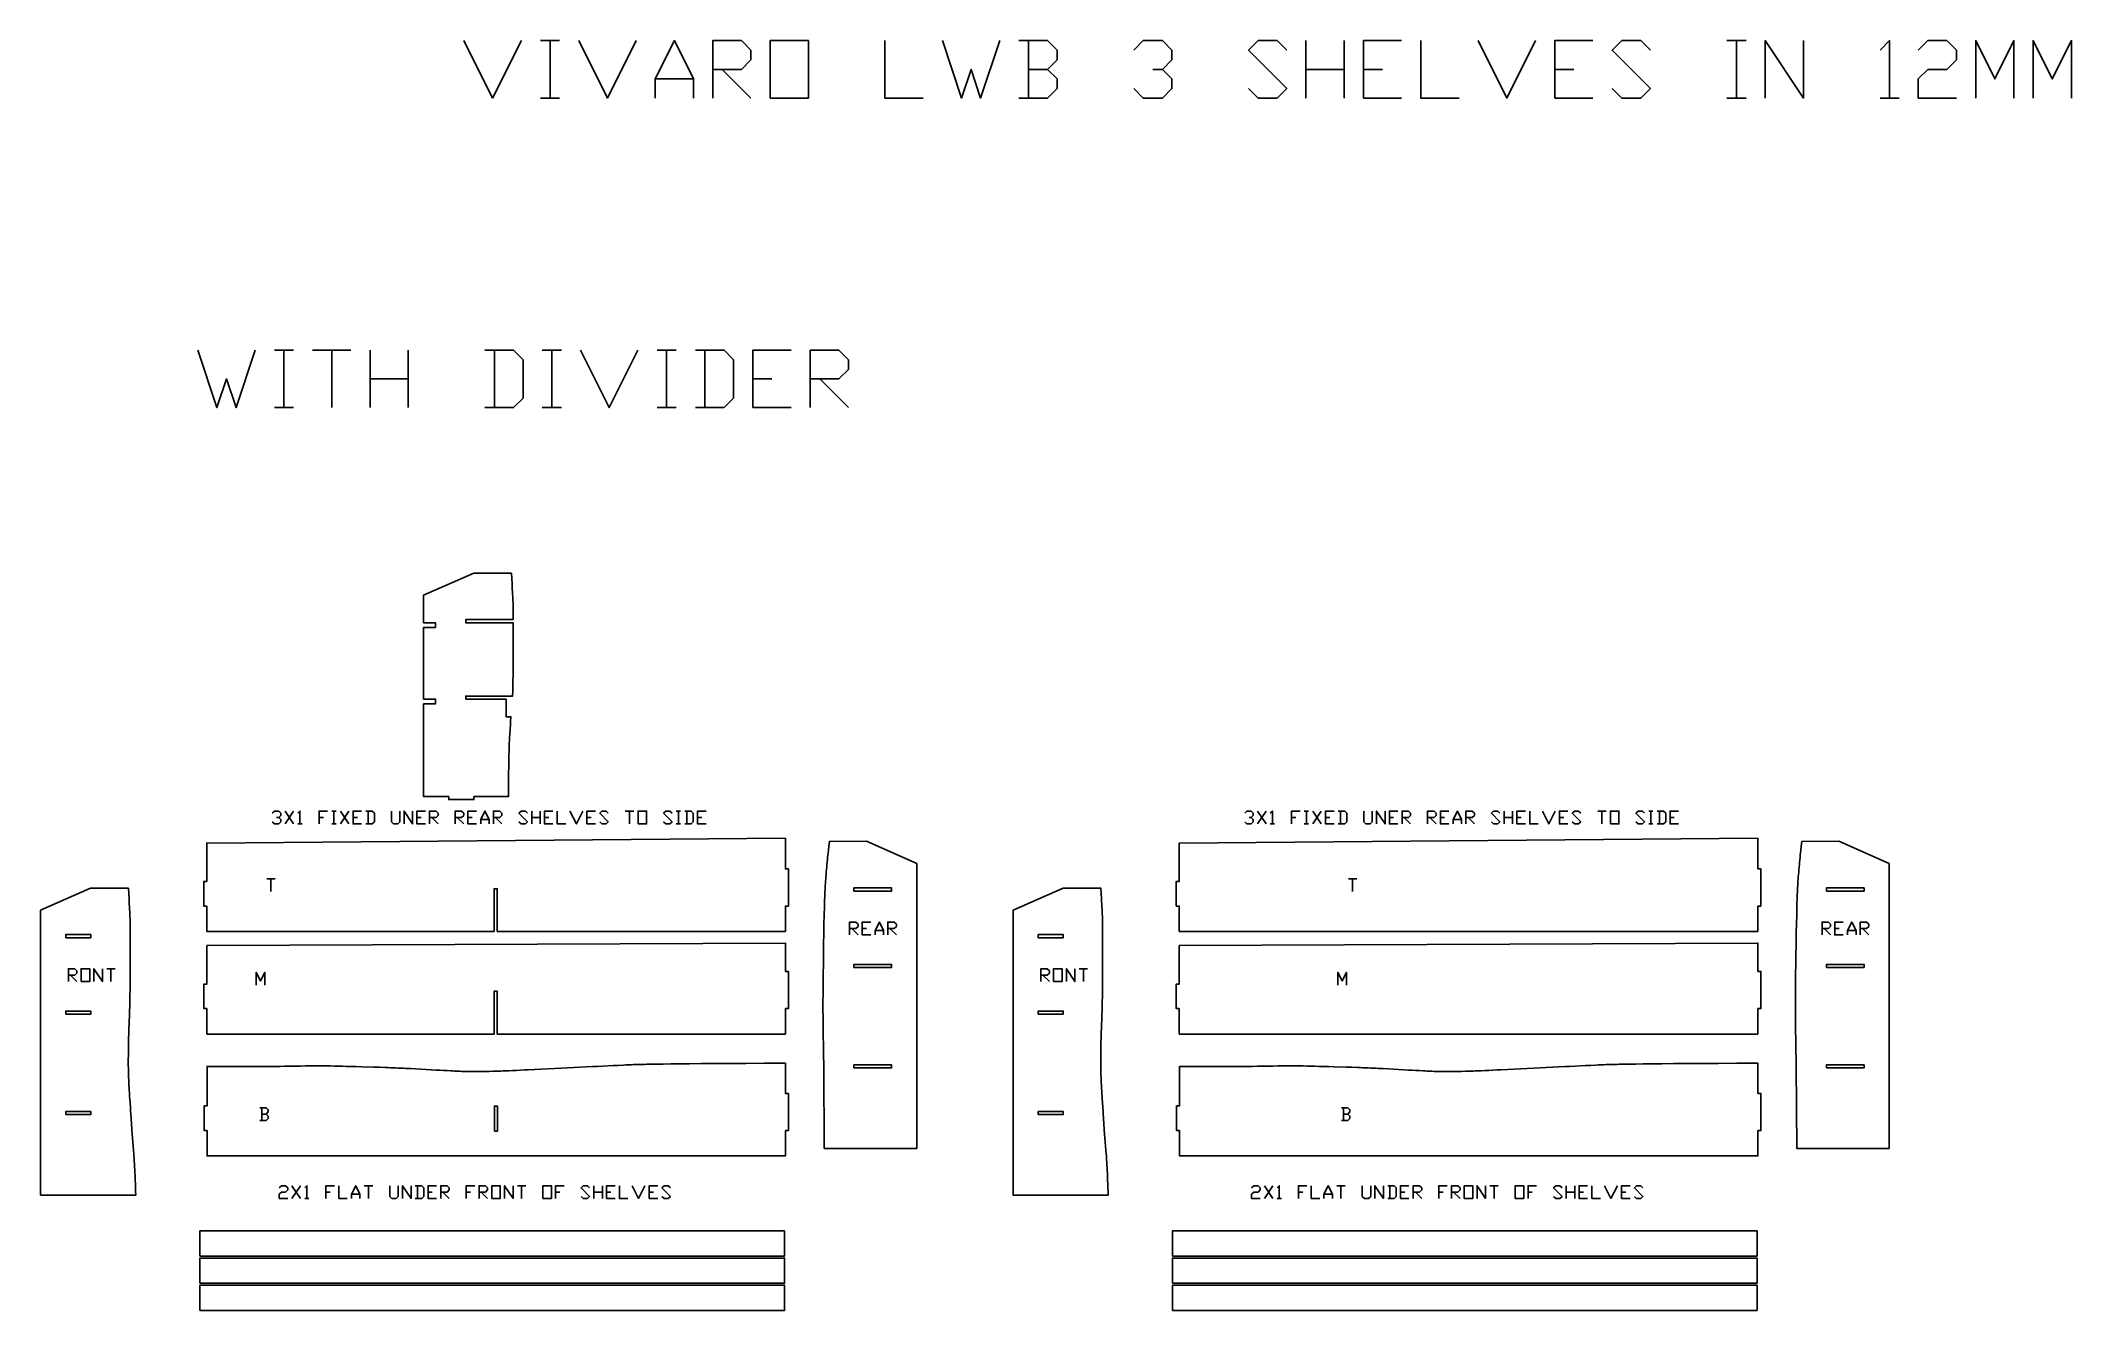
# Model space of a CAD drawing. Extents: x -1534 to 6553, y -509 to 4544.
import ezdxf

# ---------------------------------------------------------------- set-up
doc = ezdxf.new("R2010")
doc.units = 0
doc.layers.add('Default Layer', color=1, linetype='CONTINUOUS')

msp = doc.modelspace()

# ---------------------------------------------------------------- linework, layer by layer
at = {"layer": 'Default Layer'}
for points in [[(152, 4544.3), (266.3, 4315.7), (380.6, 4544.3)], [(456.8, 4544.3), (533, 4544.3)], [(494.9, 4544.3), (494.9, 4315.7)], [(609.2, 4544.3), (723.5, 4315.7), (837.8, 4544.3)], [(914, 4315.7), (914, 4391.9), (990.2, 4544.3), (1066.4, 4391.9), (1066.4, 4315.7)], [(1142.6, 4315.7), (1142.6, 4544.3), (1256.9, 4544.3), (1295, 4506.2), (1295, 4468.1), (1256.9, 4430), (1142.6, 4430)], [(1828.4, 4544.3), (1828.4, 4315.7), (1980.8, 4315.7)], [(2057, 4544.3), (2133.2, 4315.7), (2171.3, 4430), (2209.4, 4315.7), (2285.6, 4544.3)], [(2476.1, 4430), (2514.2, 4468.1), (2514.2, 4506.2), (2476.1, 4544.3), (2361.8, 4544.3)], [(2399.9, 4544.3), (2399.9, 4315.7)], [(2819, 4506.2), (2857.1, 4544.3), (2933.3, 4544.3), (2971.4, 4506.2), (2971.4, 4468.1), (2933.3, 4430), (2895.2, 4430)], [(3276.2, 4353.8), (3314.3, 4315.7), (3390.5, 4315.7), (3428.6, 4353.8), (3276.2, 4506.2), (3314.3, 4544.3), (3390.5, 4544.3), (3428.6, 4506.2)], [(3504.8, 4315.7), (3504.8, 4544.3)], [(3657.2, 4544.3), (3657.2, 4315.7)], [(3733.4, 4315.7), (3733.4, 4544.3), (3885.8, 4544.3)], [(3962, 4544.3), (3962, 4315.7), (4114.4, 4315.7)], [(4190.6, 4544.3), (4304.9, 4315.7), (4419.2, 4544.3)], [(4495.4, 4315.7), (4495.4, 4544.3), (4647.8, 4544.3)], [(4724, 4353.8), (4762.1, 4315.7), (4838.3, 4315.7), (4876.4, 4353.8), (4724, 4506.2), (4762.1, 4544.3), (4838.3, 4544.3), (4876.4, 4506.2)], [(5181.2, 4544.3), (5257.4, 4544.3)], [(5219.3, 4544.3), (5219.3, 4315.7)], [(5333.6, 4315.7), (5333.6, 4544.3), (5486, 4315.7), (5486, 4544.3)], [(5790.8, 4506.2), (5828.9, 4544.3), (5828.9, 4315.7)], [(5943.2, 4506.2), (5981.3, 4544.3), (6057.5, 4544.3), (6095.6, 4506.2), (6095.6, 4468.1), (6057.5, 4430), (5981.3, 4430), (5943.2, 4391.9), (5943.2, 4315.7), (6095.6, 4315.7)], [(6171.8, 4315.7), (6171.8, 4544.3), (6248, 4391.9), (6324.2, 4544.3), (6324.2, 4315.7)], [(6400.4, 4315.7), (6400.4, 4544.3), (6476.6, 4391.9), (6552.8, 4544.3), (6552.8, 4315.7)], [(914, 4391.9), (1066.4, 4391.9)], [(1180.7, 4430), (1295, 4315.7)], [(2361.8, 4315.7), (2476.1, 4315.7), (2514.2, 4353.8), (2514.2, 4391.9), (2476.1, 4430), (2399.9, 4430)], [(2933.3, 4430), (2971.4, 4391.9), (2971.4, 4353.8), (2933.3, 4315.7), (2857.1, 4315.7), (2819, 4353.8)], [(3504.8, 4430), (3657.2, 4430)], [(3733.4, 4430), (3809.6, 4430)], [(4495.4, 4430), (4571.6, 4430)], [(456.8, 4315.7), (533, 4315.7)], [(3733.4, 4315.7), (3885.8, 4315.7)], [(4495.4, 4315.7), (4647.8, 4315.7)], [(5181.2, 4315.7), (5257.4, 4315.7)], [(5790.8, 4315.7), (5867, 4315.7)], [(-907.7, 3312.2), (-831.5, 3083.6), (-793.4, 3197.9), (-755.3, 3083.6), (-679.1, 3312.2)], [(-602.9, 3312.2), (-526.7, 3312.2)], [(-564.8, 3312.2), (-564.8, 3083.6)], [(-450.5, 3312.2), (-298.1, 3312.2)], [(-374.3, 3312.2), (-374.3, 3083.6)], [(-221.9, 3083.6), (-221.9, 3312.2)], [(-69.5, 3312.2), (-69.5, 3083.6)], [(235.3, 3083.6), (349.6, 3083.6), (387.7, 3121.7), (387.7, 3274.1), (349.6, 3312.2), (235.3, 3312.2)], [(273.4, 3312.2), (273.4, 3083.6)], [(463.9, 3312.2), (540.1, 3312.2)], [(502, 3312.2), (502, 3083.6)], [(616.3, 3312.2), (730.6, 3083.6), (844.9, 3312.2)], [(921.1, 3312.2), (997.3, 3312.2)], [(959.2, 3312.2), (959.2, 3083.6)], [(1073.5, 3083.6), (1187.8, 3083.6), (1225.9, 3121.7), (1225.9, 3274.1), (1187.8, 3312.2), (1073.5, 3312.2)], [(1111.6, 3312.2), (1111.6, 3083.6)], [(1302.1, 3083.6), (1302.1, 3312.2), (1454.5, 3312.2)], [(1530.7, 3083.6), (1530.7, 3312.2), (1645, 3312.2), (1683.1, 3274.1), (1683.1, 3236), (1645, 3197.9), (1530.7, 3197.9)], [(-221.9, 3197.9), (-69.5, 3197.9)], [(1302.1, 3197.9), (1378.3, 3197.9)], [(1568.8, 3197.9), (1683.1, 3083.6)], [(-602.9, 3083.6), (-526.7, 3083.6)], [(463.9, 3083.6), (540.1, 3083.6)], [(921.1, 3083.6), (997.3, 3083.6)], [(1302.1, 3083.6), (1454.5, 3083.6)], [(-594.1, 1452.5), (-585.6, 1452.5), (-577.2, 1460.9), (-577.2, 1469.4), (-585.6, 1477.9), (-602.6, 1477.9), (-611, 1469.4)], [(-526.4, 1477.9), (-560.2, 1427.1)], [(-526.4, 1427.1), (-560.2, 1477.9)], [(-501, 1427.1), (-501, 1477.9), (-509.4, 1469.4)], [(-390.9, 1477.9), (-424.8, 1477.9), (-424.8, 1427.1)], [(-357, 1477.9), (-374, 1477.9)], [(-365.5, 1427.1), (-365.5, 1477.9)], [(-306.2, 1477.9), (-340.1, 1427.1)], [(-306.2, 1427.1), (-340.1, 1477.9)], [(-255.4, 1477.9), (-289.3, 1477.9), (-289.3, 1427.1), (-255.4, 1427.1)], [(-238.5, 1477.9), (-213.1, 1477.9), (-204.6, 1469.4), (-204.6, 1435.5), (-213.1, 1427.1), (-238.5, 1427.1)], [(-230, 1427.1), (-230, 1477.9)], [(-103, 1477.9), (-103, 1435.5), (-111.5, 1427.1), (-128.4, 1427.1), (-136.9, 1435.5), (-136.9, 1477.9)], [(-52.2, 1477.9), (-52.2, 1427.1), (-86.1, 1477.9), (-86.1, 1427.1)], [(-1.4, 1477.9), (-35.3, 1477.9), (-35.3, 1427.1), (-1.4, 1427.1)], [(15.5, 1452.5), (40.9, 1452.5), (49.4, 1460.9), (49.4, 1469.4), (40.9, 1477.9), (15.5, 1477.9), (15.5, 1427.1)], [(117.1, 1452.5), (142.5, 1452.5), (151, 1460.9), (151, 1469.4), (142.5, 1477.9), (117.1, 1477.9), (117.1, 1427.1)], [(201.8, 1477.9), (167.9, 1477.9), (167.9, 1427.1), (201.8, 1427.1)], [(252.6, 1427.1), (252.6, 1444), (235.6, 1477.9), (218.7, 1444), (218.7, 1427.1)], [(269.5, 1452.5), (294.9, 1452.5), (303.4, 1460.9), (303.4, 1469.4), (294.9, 1477.9), (269.5, 1477.9), (269.5, 1427.1)], [(405, 1469.4), (396.5, 1477.9), (379.6, 1477.9), (371.1, 1469.4), (405, 1435.5), (396.5, 1427.1), (379.6, 1427.1), (371.1, 1435.5)], [(421.9, 1477.9), (421.9, 1427.1)], [(455.8, 1427.1), (455.8, 1477.9)], [(506.6, 1477.9), (472.7, 1477.9), (472.7, 1427.1), (506.6, 1427.1)], [(557.4, 1427.1), (523.5, 1427.1), (523.5, 1477.9)], [(625.1, 1477.9), (599.7, 1427.1), (574.3, 1477.9)], [(675.9, 1477.9), (642, 1477.9), (642, 1427.1), (675.9, 1427.1)], [(726.7, 1469.4), (718.2, 1477.9), (701.3, 1477.9), (692.8, 1469.4), (726.7, 1435.5), (718.2, 1427.1), (701.3, 1427.1), (692.8, 1435.5)], [(828.3, 1477.9), (794.4, 1477.9)], [(811.4, 1427.1), (811.4, 1477.9)], [(980.7, 1469.4), (972.2, 1477.9), (955.3, 1477.9), (946.8, 1469.4), (980.7, 1435.5), (972.2, 1427.1), (955.3, 1427.1), (946.8, 1435.5)], [(1014.6, 1477.9), (997.6, 1477.9)], [(1006.1, 1427.1), (1006.1, 1477.9)], [(1031.5, 1477.9), (1056.9, 1477.9), (1065.4, 1469.4), (1065.4, 1435.5), (1056.9, 1427.1), (1031.5, 1427.1)], [(1040, 1427.1), (1040, 1477.9)], [(1116.2, 1477.9), (1082.3, 1477.9), (1082.3, 1427.1), (1116.2, 1427.1)], [(3278.2, 1452.5), (3286.6, 1452.5), (3295.1, 1460.9), (3295.1, 1469.4), (3286.6, 1477.9), (3269.7, 1477.9), (3261.2, 1469.4)], [(3345.9, 1477.9), (3312, 1427.1)], [(3345.9, 1427.1), (3312, 1477.9)], [(3371.3, 1427.1), (3371.3, 1477.9), (3362.8, 1469.4)], [(3481.4, 1477.9), (3447.5, 1477.9), (3447.5, 1427.1)], [(3515.2, 1477.9), (3498.3, 1477.9)], [(3506.8, 1427.1), (3506.8, 1477.9)], [(3566, 1477.9), (3532.2, 1427.1)], [(3566, 1427.1), (3532.2, 1477.9)], [(3616.8, 1477.9), (3583, 1477.9), (3583, 1427.1), (3616.8, 1427.1)], [(3633.8, 1477.9), (3659.2, 1477.9), (3667.6, 1469.4), (3667.6, 1435.5), (3659.2, 1427.1), (3633.8, 1427.1)], [(3642.2, 1427.1), (3642.2, 1477.9)], [(3769.2, 1477.9), (3769.2, 1435.5), (3760.8, 1427.1), (3743.8, 1427.1), (3735.4, 1435.5), (3735.4, 1477.9)], [(3820, 1477.9), (3820, 1427.1), (3786.2, 1477.9), (3786.2, 1427.1)], [(3870.8, 1477.9), (3837, 1477.9), (3837, 1427.1), (3870.8, 1427.1)], [(3887.8, 1452.5), (3913.2, 1452.5), (3921.6, 1460.9), (3921.6, 1469.4), (3913.2, 1477.9), (3887.8, 1477.9), (3887.8, 1427.1)], [(3989.4, 1452.5), (4014.8, 1452.5), (4023.2, 1460.9), (4023.2, 1469.4), (4014.8, 1477.9), (3989.4, 1477.9), (3989.4, 1427.1)], [(4074, 1477.9), (4040.2, 1477.9), (4040.2, 1427.1), (4074, 1427.1)], [(4124.8, 1427.1), (4124.8, 1444), (4107.9, 1477.9), (4091, 1444), (4091, 1427.1)], [(4141.8, 1452.5), (4167.2, 1452.5), (4175.6, 1460.9), (4175.6, 1469.4), (4167.2, 1477.9), (4141.8, 1477.9), (4141.8, 1427.1)], [(4277.2, 1469.4), (4268.8, 1477.9), (4251.8, 1477.9), (4243.4, 1469.4), (4277.2, 1435.5), (4268.8, 1427.1), (4251.8, 1427.1), (4243.4, 1435.5)], [(4294.2, 1477.9), (4294.2, 1427.1)], [(4328, 1427.1), (4328, 1477.9)], [(4378.8, 1477.9), (4345, 1477.9), (4345, 1427.1), (4378.8, 1427.1)], [(4429.6, 1427.1), (4395.8, 1427.1), (4395.8, 1477.9)], [(4497.4, 1477.9), (4472, 1427.1), (4446.6, 1477.9)], [(4548.2, 1477.9), (4514.3, 1477.9), (4514.3, 1427.1), (4548.2, 1427.1)], [(4599, 1469.4), (4590.5, 1477.9), (4573.6, 1477.9), (4565.1, 1469.4), (4599, 1435.5), (4590.5, 1427.1), (4573.6, 1427.1), (4565.1, 1435.5)], [(4700.6, 1477.9), (4666.7, 1477.9)], [(4683.6, 1427.1), (4683.6, 1477.9)], [(4853, 1469.4), (4844.5, 1477.9), (4827.6, 1477.9), (4819.1, 1469.4), (4853, 1435.5), (4844.5, 1427.1), (4827.6, 1427.1), (4819.1, 1435.5)], [(4886.8, 1477.9), (4869.9, 1477.9)], [(4878.4, 1427.1), (4878.4, 1477.9)], [(4903.8, 1477.9), (4929.2, 1477.9), (4937.6, 1469.4), (4937.6, 1435.5), (4929.2, 1427.1), (4903.8, 1427.1)], [(4912.2, 1427.1), (4912.2, 1477.9)], [(4988.4, 1477.9), (4954.6, 1477.9), (4954.6, 1427.1), (4988.4, 1427.1)], [(-611, 1435.5), (-602.6, 1427.1), (-585.6, 1427.1), (-577.2, 1435.5), (-577.2, 1444), (-585.6, 1452.5)], [(-492.5, 1427.1), (-509.4, 1427.1)], [(-407.8, 1452.5), (-424.8, 1452.5)], [(-357, 1427.1), (-374, 1427.1)], [(-272.4, 1452.5), (-289.3, 1452.5)], [(-18.4, 1452.5), (-35.3, 1452.5)], [(49.4, 1427.1), (24, 1452.5)], [(151, 1427.1), (125.6, 1452.5)], [(184.8, 1452.5), (167.9, 1452.5)], [(252.6, 1444), (218.7, 1444)], [(303.4, 1427.1), (278, 1452.5)], [(455.8, 1452.5), (421.9, 1452.5)], [(489.6, 1452.5), (472.7, 1452.5)], [(659, 1452.5), (642, 1452.5)], [(1014.6, 1427.1), (997.6, 1427.1)], [(1099.2, 1452.5), (1082.3, 1452.5)], [(3261.2, 1435.5), (3269.7, 1427.1), (3286.6, 1427.1), (3295.1, 1435.5), (3295.1, 1444), (3286.6, 1452.5)], [(3379.8, 1427.1), (3362.8, 1427.1)], [(3464.4, 1452.5), (3447.5, 1452.5)], [(3515.2, 1427.1), (3498.3, 1427.1)], [(3599.9, 1452.5), (3583, 1452.5)], [(3853.9, 1452.5), (3837, 1452.5)], [(3921.6, 1427.1), (3896.2, 1452.5)], [(4023.2, 1427.1), (3997.8, 1452.5)], [(4057.1, 1452.5), (4040.2, 1452.5)], [(4124.8, 1444), (4091, 1444)], [(4175.6, 1427.1), (4150.2, 1452.5)], [(4328, 1452.5), (4294.2, 1452.5)], [(4361.9, 1452.5), (4345, 1452.5)], [(4531.2, 1452.5), (4514.3, 1452.5)], [(4886.8, 1427.1), (4869.9, 1427.1)], [(4971.5, 1452.5), (4954.6, 1452.5)], [(-633.3, 1208.7), (-599.4, 1208.7)], [(-616.4, 1208.7), (-616.4, 1157.9)], [(3673.8, 1208.7), (3707.7, 1208.7)], [(3690.7, 1208.7), (3690.7, 1157.9)], [(1687.5, 1010.7), (1712.9, 1010.7), (1721.4, 1019.2), (1721.4, 1027.7), (1712.9, 1036.1), (1687.5, 1036.1), (1687.5, 985.3)], [(1721.4, 985.3), (1696, 1010.7)], [(1772.2, 1036.1), (1738.3, 1036.1), (1738.3, 985.3), (1772.2, 985.3)], [(1755.3, 1010.7), (1738.3, 1010.7)], [(1823, 985.3), (1823, 1002.3), (1806.1, 1036.1), (1789.1, 1002.3), (1789.1, 985.3)], [(1823, 1002.3), (1789.1, 1002.3)], [(1839.9, 1010.7), (1865.3, 1010.7), (1873.8, 1019.2), (1873.8, 1027.7), (1865.3, 1036.1), (1839.9, 1036.1), (1839.9, 985.3)], [(1873.8, 985.3), (1848.4, 1010.7)], [(5559.8, 1010.7), (5585.2, 1010.7), (5593.6, 1019.2), (5593.6, 1027.7), (5585.2, 1036.1), (5559.8, 1036.1), (5559.8, 985.3)], [(5593.6, 985.3), (5568.2, 1010.7)], [(5644.4, 1036.1), (5610.6, 1036.1), (5610.6, 985.3), (5644.4, 985.3)], [(5627.5, 1010.7), (5610.6, 1010.7)], [(5695.2, 985.3), (5695.2, 1002.3), (5678.3, 1036.1), (5661.4, 1002.3), (5661.4, 985.3)], [(5695.2, 1002.3), (5661.4, 1002.3)], [(5712.2, 1010.7), (5737.6, 1010.7), (5746, 1019.2), (5746, 1027.7), (5737.6, 1036.1), (5712.2, 1036.1), (5712.2, 985.3)], [(5746, 985.3), (5720.6, 1010.7)], [(-1423, 825), (-1397.6, 825), (-1389.1, 833.5), (-1389.1, 841.9), (-1397.6, 850.4), (-1423, 850.4), (-1423, 799.6)], [(-1389.1, 799.6), (-1414.5, 825)], [(-1287.5, 850.4), (-1287.5, 799.6), (-1321.4, 850.4), (-1321.4, 799.6)], [(-1236.7, 850.4), (-1270.6, 850.4)], [(-1253.6, 799.6), (-1253.6, 850.4)], [(-674.7, 785.1), (-674.7, 835.9), (-657.8, 802.1), (-640.8, 835.9), (-640.8, 785.1)], [(2449.3, 825), (2474.7, 825), (2483.1, 833.5), (2483.1, 841.9), (2474.7, 850.4), (2449.3, 850.4), (2449.3, 799.6)], [(2483.1, 799.6), (2457.7, 825)], [(2584.7, 850.4), (2584.7, 799.6), (2550.9, 850.4), (2550.9, 799.6)], [(2635.5, 850.4), (2601.7, 850.4)], [(2618.6, 799.6), (2618.6, 850.4)], [(3632.4, 785.1), (3632.4, 835.9), (3649.3, 802.1), (3666.3, 835.9), (3666.3, 785.1)], [(-635.5, 272.2), (-627, 280.6), (-627, 289.1), (-635.5, 297.6), (-660.9, 297.6)], [(-660.9, 246.8), (-635.5, 246.8), (-627, 255.2), (-627, 263.7), (-635.5, 272.2), (-652.4, 272.2)], [(-652.4, 297.6), (-652.4, 246.8)], [(3671.6, 272.2), (3680.1, 280.6), (3680.1, 289.1), (3671.6, 297.6), (3646.2, 297.6)], [(3646.2, 246.8), (3671.6, 246.8), (3680.1, 255.2), (3680.1, 263.7), (3671.6, 272.2), (3654.7, 272.2)], [(3654.7, 297.6), (3654.7, 246.8)], [(-549.7, -63.8), (-583.6, -63.8), (-583.6, -46.9), (-575.1, -38.4), (-558.2, -38.4), (-549.7, -30), (-549.7, -21.5), (-558.2, -13), (-575.1, -13), (-583.6, -21.5)], [(-498.9, -13), (-532.8, -63.8)], [(-498.9, -63.8), (-532.8, -13)], [(-473.5, -63.8), (-473.5, -13), (-482, -21.5)], [(-465.1, -63.8), (-482, -63.8)], [(-363.5, -13), (-397.3, -13), (-397.3, -63.8)], [(-380.4, -38.4), (-397.3, -38.4)], [(-312.7, -63.8), (-346.5, -63.8), (-346.5, -13)], [(-261.9, -63.8), (-261.9, -46.9), (-278.8, -13), (-295.7, -46.9), (-295.7, -63.8)], [(-261.9, -46.9), (-295.7, -46.9)], [(-211.1, -13), (-244.9, -13)], [(-228, -63.8), (-228, -13)], [(-109.5, -13), (-109.5, -55.4), (-117.9, -63.8), (-134.9, -63.8), (-143.3, -55.4), (-143.3, -13)], [(-58.7, -13), (-58.7, -63.8), (-92.5, -13), (-92.5, -63.8)], [(-41.7, -13), (-16.3, -13), (-7.9, -21.5), (-7.9, -55.4), (-16.3, -63.8), (-41.7, -63.8)], [(-33.3, -63.8), (-33.3, -13)], [(42.9, -13), (9.1, -13), (9.1, -63.8), (42.9, -63.8)], [(26, -38.4), (9.1, -38.4)], [(59.9, -38.4), (85.3, -38.4), (93.7, -30), (93.7, -21.5), (85.3, -13), (59.9, -13), (59.9, -63.8)], [(93.7, -63.8), (68.3, -38.4)], [(195.3, -13), (161.5, -13), (161.5, -63.8)], [(178.4, -38.4), (161.5, -38.4)], [(212.3, -38.4), (237.7, -38.4), (246.1, -30), (246.1, -21.5), (237.7, -13), (212.3, -13), (212.3, -63.8)], [(246.1, -63.8), (220.7, -38.4)], [(347.7, -13), (347.7, -63.8), (313.9, -13), (313.9, -63.8)], [(398.5, -13), (364.7, -13)], [(381.6, -63.8), (381.6, -13)], [(550.9, -13), (517.1, -13), (517.1, -63.8)], [(534, -38.4), (517.1, -38.4)], [(652.5, -21.5), (644.1, -13), (627.1, -13), (618.7, -21.5), (652.5, -55.4), (644.1, -63.8), (627.1, -63.8), (618.7, -55.4)], [(669.5, -13), (669.5, -63.8)], [(703.3, -38.4), (669.5, -38.4)], [(703.3, -63.8), (703.3, -13)], [(754.1, -13), (720.3, -13), (720.3, -63.8), (754.1, -63.8)], [(737.2, -38.4), (720.3, -38.4)], [(804.9, -63.8), (771.1, -63.8), (771.1, -13)], [(872.7, -13), (847.3, -63.8), (821.9, -13)], [(923.5, -13), (889.6, -13), (889.6, -63.8), (923.5, -63.8)], [(906.5, -38.4), (889.6, -38.4)], [(974.3, -21.5), (965.8, -13), (948.9, -13), (940.4, -21.5), (974.3, -55.4), (965.8, -63.8), (948.9, -63.8), (940.4, -55.4)], [(3322.5, -63.8), (3288.7, -63.8), (3288.7, -46.9), (3297.1, -38.4), (3314.1, -38.4), (3322.5, -30), (3322.5, -21.5), (3314.1, -13), (3297.1, -13), (3288.7, -21.5)], [(3373.3, -13), (3339.5, -63.8)], [(3373.3, -63.8), (3339.5, -13)], [(3398.7, -63.8), (3398.7, -13), (3390.3, -21.5)], [(3407.2, -63.8), (3390.3, -63.8)], [(3508.8, -13), (3474.9, -13), (3474.9, -63.8)], [(3491.9, -38.4), (3474.9, -38.4)], [(3559.6, -63.8), (3525.7, -63.8), (3525.7, -13)], [(3610.4, -63.8), (3610.4, -46.9), (3593.5, -13), (3576.5, -46.9), (3576.5, -63.8)], [(3610.4, -46.9), (3576.5, -46.9)], [(3661.2, -13), (3627.3, -13)], [(3644.3, -63.8), (3644.3, -13)], [(3762.8, -13), (3762.8, -55.4), (3754.3, -63.8), (3737.4, -63.8), (3728.9, -55.4), (3728.9, -13)], [(3813.6, -13), (3813.6, -63.8), (3779.7, -13), (3779.7, -63.8)], [(3830.5, -13), (3855.9, -13), (3864.4, -21.5), (3864.4, -55.4), (3855.9, -63.8), (3830.5, -63.8)], [(3839, -63.8), (3839, -13)], [(3915.2, -13), (3881.3, -13), (3881.3, -63.8), (3915.2, -63.8)], [(3898.3, -38.4), (3881.3, -38.4)], [(3932.1, -38.4), (3957.5, -38.4), (3966, -30), (3966, -21.5), (3957.5, -13), (3932.1, -13), (3932.1, -63.8)], [(3966, -63.8), (3940.6, -38.4)], [(4067.6, -13), (4033.7, -13), (4033.7, -63.8)], [(4050.7, -38.4), (4033.7, -38.4)], [(4084.5, -38.4), (4109.9, -38.4), (4118.4, -30), (4118.4, -21.5), (4109.9, -13), (4084.5, -13), (4084.5, -63.8)], [(4118.4, -63.8), (4093, -38.4)], [(4220, -13), (4220, -63.8), (4186.1, -13), (4186.1, -63.8)], [(4270.8, -13), (4236.9, -13)], [(4253.9, -63.8), (4253.9, -13)], [(4423.2, -13), (4389.3, -13), (4389.3, -63.8)], [(4406.3, -38.4), (4389.3, -38.4)], [(4524.8, -21.5), (4516.3, -13), (4499.4, -13), (4490.9, -21.5), (4524.8, -55.4), (4516.3, -63.8), (4499.4, -63.8), (4490.9, -55.4)], [(4541.7, -13), (4541.7, -63.8)], [(4575.6, -38.4), (4541.7, -38.4)], [(4575.6, -63.8), (4575.6, -13)], [(4626.4, -13), (4592.5, -13), (4592.5, -63.8), (4626.4, -63.8)], [(4609.5, -38.4), (4592.5, -38.4)], [(4677.2, -63.8), (4643.3, -63.8), (4643.3, -13)], [(4744.9, -13), (4719.5, -63.8), (4694.1, -13)], [(4795.7, -13), (4761.9, -13), (4761.9, -63.8), (4795.7, -63.8)], [(4778.8, -38.4), (4761.9, -38.4)], [(4846.5, -21.5), (4838.1, -13), (4821.1, -13), (4812.7, -21.5), (4846.5, -55.4), (4838.1, -63.8), (4821.1, -63.8), (4812.7, -55.4)]]:
    msp.add_lwpolyline(points, dxfattribs=at)
for points in [[(1371.2, 4315.7), (1371.2, 4544.3), (1523.6, 4544.3), (1523.6, 4315.7), (1371.2, 4315.7)], [(320.8, 1923.7), (320.8, 1852.9), (339.4, 1852.9), (339.2, 1851.5), (338, 1834.6), (336.8, 1817.8), (336.1, 1808.4), (335.5, 1799.1), (334.8, 1789.8), (334.2, 1780.5), (333.7, 1771.7), (333.2, 1762.9), (332.9, 1756.8), (332.6, 1750.6), (332.4, 1747.1), (332.3, 1743.6), (332.1, 1739.5), (331.7, 1721.3), (331.2, 1696), (330.9, 1681.5), (330.6, 1666.2), (330.4, 1650.3), (330.1, 1634.3), (329.9, 1618.4), (329.7, 1602.8), (329.6, 1588.1), (329.5, 1581), (329.5, 1574.3), (329.5, 1567.9), (329.5, 1561.9), (329.6, 1556.4), (329.7, 1551.2), (329.7, 1546.6), (329.9, 1542.5), (330, 1538.9), (330.1, 1537.4), (330.2, 1536), (191.5, 1536), (191.5, 1523.7), (91.5, 1523.7), (91.5, 1536), (-8.5, 1536), (-8.5, 1904.5), (38.4, 1904.5), (38.4, 1923.5), (-8.5, 1923.5), (-8.5, 2208.9), (38.4, 2208.9), (38.4, 2227.9), (-8.5, 2227.9), (-8.5, 2337), (190.8, 2424.5), (341.1, 2424.5), (343.4, 2382.5), (344, 2372.2), (344.6, 2361.8), (345.2, 2351.4), (345.8, 2341), (346.4, 2330.6), (346.7, 2325.4), (346.9, 2320.2), (347.1, 2315), (347.4, 2309.8), (347.5, 2304.6), (347.7, 2299.4), (347.8, 2292.6), (347.9, 2285.5), (348, 2278.3), (348, 2270.9), (348, 2263.3), (348, 2255.7), (347.9, 2240.2), (159.2, 2240.2), (159.2, 2227.9), (347.9, 2227.9), (347.8, 2217.2), (347.8, 2206.5), (347.8, 2184.8), (347.9, 2161.8), (347.9, 2115), (347.9, 2092.8), (347.9, 2072.3), (347.9, 2054.4), (347.9, 2046.7), (347.8, 2039.9), (347.7, 2027.2), (347.5, 2014.6), (347.3, 2002), (347.1, 1989.3), (346.8, 1976.7), (346.6, 1964.1), (346.2, 1951.5), (345.9, 1938.8), (345.8, 1936), (159.3, 1936), (159.3, 1923.7), (320.8, 1923.7)], [(845.2, 1427.1), (879.1, 1427.1), (879.1, 1477.9), (845.2, 1477.9), (845.2, 1427.1)], [(4717.5, 1427.1), (4751.4, 1427.1), (4751.4, 1477.9), (4717.5, 1477.9), (4717.5, 1427.1)], [(272.3, 998.8), (-871.9, 998.8), (-871.9, 1099.8), (-883.9, 1099.8), (-883.9, 1197.8), (-871.9, 1197.8), (-871.9, 1350.9), (1432.1, 1369.7), (1432.1, 1247.8), (1444.2, 1247.8), (1444.2, 1099.8), (1432.2, 1099.8), (1432.2, 998.8), (284.6, 998.8), (284.6, 1169), (272.3, 1169), (272.3, 998.8)], [(1954.8, 135.6), (1954.8, 1268.9), (1754.8, 1357.8), (1607.2, 1357.1), (1606.2, 1348), (1605.2, 1338.9), (1603.1, 1320.8), (1602.1, 1311.7), (1601.1, 1302.6), (1600.1, 1293.6), (1599.2, 1284.5), (1598.3, 1275.1), (1597.3, 1265.5), (1596.4, 1255.6), (1595.5, 1245.6), (1594.6, 1235.6), (1593.8, 1225.9), (1593, 1216.5), (1592.4, 1207.6), (1591.8, 1199), (1591.3, 1190.4), (1590.8, 1181.8), (1590.3, 1173.2), (1589.9, 1164.6), (1589.5, 1156), (1589.2, 1147.3), (1588.8, 1138.7), (1588.6, 1133.7), (1588.4, 1127.4), (1588, 1111.5), (1587.4, 1092), (1586.9, 1070), (1585.7, 1022.9), (1585.1, 999.8), (1584.5, 978.6), (1584.4, 960.7), (1584.1, 942.5), (1583.7, 905.3), (1583.2, 867.8), (1582.7, 830.4), (1582.5, 812), (1582.3, 793.9), (1582.1, 776.2), (1581.9, 758.8), (1581.8, 742), (1581.7, 725.8), (1581.7, 710.2), (1581.7, 695.4), (1581.7, 680.9), (1581.8, 666.5), (1581.9, 652.1), (1582.1, 637.6), (1582.2, 623.2), (1582.4, 608.8), (1582.6, 594.3), (1582.9, 579.9), (1583.4, 551), (1583.9, 522.2), (1584.3, 493.3), (1584.6, 478.9), (1584.8, 464.4), (1586.8, 135.6), (1954.8, 135.6)], [(5304.4, 998.8), (3000.3, 998.8), (3000.3, 1099.8), (2988.3, 1099.8), (2988.3, 1197.8), (3000.3, 1197.8), (3000.3, 1350.9), (5304.4, 1369.7), (5304.4, 1247.8), (5316.4, 1247.8), (5316.4, 1099.8), (5304.4, 1099.8), (5304.4, 998.8)], [(5827.1, 135.6), (5827, 1268.9), (5627.1, 1357.8), (5479.5, 1357.1), (5478.5, 1348), (5477.4, 1338.9), (5475.4, 1320.8), (5474.3, 1311.7), (5473.3, 1302.6), (5472.4, 1293.6), (5471.4, 1284.5), (5470.5, 1275.1), (5469.6, 1265.5), (5468.6, 1255.6), (5467.7, 1245.6), (5466.9, 1235.6), (5466, 1225.9), (5465.3, 1216.5), (5464.6, 1207.6), (5464.1, 1199), (5463.5, 1190.4), (5463, 1181.8), (5462.6, 1173.2), (5462.2, 1164.6), (5461.8, 1156), (5461.4, 1147.3), (5461.1, 1138.7), (5460.9, 1133.7), (5460.7, 1127.4), (5460.2, 1111.5), (5459.7, 1092), (5459.1, 1070), (5457.9, 1022.9), (5457.3, 999.8), (5456.8, 978.6), (5456.6, 960.7), (5456.4, 942.5), (5455.9, 905.3), (5455.4, 867.8), (5454.9, 830.4), (5454.7, 812), (5454.5, 793.9), (5454.3, 776.2), (5454.2, 758.8), (5454.1, 742), (5454, 725.8), (5453.9, 710.2), (5453.9, 695.4), (5454, 680.9), (5454, 666.5), (5454.2, 652.1), (5454.3, 637.6), (5454.5, 623.2), (5454.7, 608.8), (5454.9, 594.3), (5455.1, 579.9), (5455.6, 551), (5456.1, 522.2), (5456.6, 493.3), (5456.8, 478.9), (5457, 464.4), (5459, 135.6), (5827.1, 135.6)], [(-1154.8, -50), (-1155.4, -35.3), (-1155.9, -20.6), (-1156.4, -5.9), (-1157, 8.8), (-1157.5, 23.5), (-1157.8, 30.8), (-1158.1, 38.2), (-1158.5, 45.5), (-1158.8, 52.9), (-1159.2, 60.2), (-1159.6, 67.5), (-1160.1, 74.9), (-1160.5, 82.4), (-1161.1, 90), (-1161.6, 97.6), (-1162.2, 105.4), (-1162.8, 113.1), (-1164, 128.8), (-1165.3, 144.6), (-1166.6, 160.4), (-1167.8, 176.2), (-1169, 191.8), (-1174.3, 273.3), (-1175.1, 284.8), (-1175.9, 296.4), (-1177.7, 319.6), (-1178.5, 331.2), (-1179.3, 342.6), (-1180, 353.8), (-1180.3, 359.3), (-1180.6, 364.8), (-1181.2, 375.7), (-1181.8, 386.6), (-1182.4, 397.4), (-1182.9, 408.3), (-1183.3, 419.2), (-1183.5, 424.7), (-1183.7, 430.1), (-1183.9, 435.5), (-1184, 441), (-1184.1, 446.4), (-1184.2, 451.9), (-1184.3, 457.6), (-1184.4, 463.9), (-1184.4, 470.8), (-1184.4, 478), (-1184.4, 485.6), (-1184.4, 493.5), (-1184.3, 501.7), (-1184.3, 510), (-1184.1, 526.8), (-1183.9, 543.4), (-1183.6, 559.4), (-1183.3, 574.1), (-1183.1, 581), (-1182.9, 588.1), (-1182.7, 595.2), (-1182.5, 602.3), (-1182.2, 609.4), (-1181.9, 616.6), (-1181.3, 630.8), (-1180.7, 644.9), (-1180.2, 658.7), (-1179.9, 665.5), (-1179.6, 672.2), (-1179.4, 678.7), (-1179.2, 685.1), (-1178.9, 697.7), (-1178.6, 710.3), (-1178.3, 723), (-1178.1, 735.6), (-1177.8, 748.2), (-1177.6, 760.8), (-1177.5, 773.5), (-1177.3, 786.1), (-1177.3, 792.9), (-1177.2, 800.6), (-1177.2, 818.5), (-1177.2, 839), (-1177.2, 861.2), (-1177.3, 908), (-1177.3, 931), (-1177.3, 952.8), (-1177.3, 964.5), (-1177.3, 976.5), (-1177.2, 988.5), (-1177.1, 1000.4), (-1177.1, 1012.3), (-1177.1, 1018.1), (-1177.1, 1023.8), (-1177.2, 1029.5), (-1177.2, 1035), (-1177.3, 1040.4), (-1177.5, 1045.7), (-1177.6, 1050.9), (-1177.8, 1056.1), (-1178, 1061.3), (-1178.2, 1066.5), (-1178.5, 1071.7), (-1178.7, 1076.8), (-1179.3, 1087.2), (-1179.9, 1097.6), (-1180.5, 1108), (-1181.1, 1118.4), (-1181.7, 1128.8), (-1184.1, 1170.8), (-1334.4, 1170.8), (-1533.7, 1083.2), (-1533.7, -50.1), (-1154.8, -50)], [(1704.8, 1159.9), (1854.8, 1159.9), (1854.8, 1172.2), (1704.8, 1172.2), (1704.8, 1159.9)], [(2717.4, -50), (2716.9, -35.3), (2716.3, -20.6), (2715.8, -5.9), (2715.3, 8.8), (2714.7, 23.5), (2714.4, 30.8), (2714.1, 38.2), (2713.8, 45.5), (2713.4, 52.9), (2713, 60.2), (2712.6, 67.5), (2712.2, 74.9), (2711.7, 82.4), (2711.2, 90), (2710.6, 97.6), (2710.1, 105.4), (2709.5, 113.1), (2708.2, 128.8), (2707, 144.6), (2705.7, 160.4), (2704.4, 176.2), (2703.2, 191.8), (2698, 273.3), (2697.1, 284.8), (2696.3, 296.4), (2694.6, 319.6), (2693.8, 331.2), (2693, 342.6), (2692.3, 353.8), (2691.9, 359.3), (2691.6, 364.8), (2691, 375.7), (2690.4, 386.6), (2689.9, 397.4), (2689.4, 408.3), (2688.9, 419.2), (2688.7, 424.7), (2688.5, 430.1), (2688.4, 435.5), (2688.2, 441), (2688.1, 446.4), (2688, 451.9), (2687.9, 457.6), (2687.9, 463.9), (2687.8, 470.8), (2687.8, 478), (2687.8, 485.6), (2687.9, 493.5), (2687.9, 501.7), (2688, 510), (2688.1, 526.8), (2688.4, 543.4), (2688.6, 559.4), (2688.9, 574.1), (2689.1, 581), (2689.3, 588.1), (2689.5, 595.2), (2689.8, 602.3), (2690.1, 609.4), (2690.3, 616.6), (2690.9, 630.8), (2691.5, 644.9), (2692.1, 658.7), (2692.4, 665.5), (2692.6, 672.2), (2692.8, 678.7), (2693, 685.1), (2693.3, 697.7), (2693.7, 710.3), (2693.9, 723), (2694.2, 735.6), (2694.4, 748.2), (2694.6, 760.8), (2694.8, 773.5), (2694.9, 786.1), (2695, 792.9), (2695, 800.6), (2695, 818.5), (2695.1, 839), (2695, 861.2), (2695, 908), (2694.9, 931), (2694.9, 952.8), (2694.9, 964.5), (2695, 976.5), (2695, 988.5), (2695.1, 1000.4), (2695.1, 1012.3), (2695.1, 1018.1), (2695.1, 1023.8), (2695.1, 1029.5), (2695, 1035), (2694.9, 1040.4), (2694.8, 1045.7), (2694.6, 1050.9), (2694.5, 1056.1), (2694.3, 1061.3), (2694, 1066.5), (2693.8, 1071.7), (2693.5, 1076.8), (2692.9, 1087.2), (2692.3, 1097.6), (2691.7, 1108), (2691.1, 1118.4), (2690.5, 1128.8), (2688.2, 1170.8), (2537.9, 1170.8), (2338.6, 1083.2), (2338.6, -50.1), (2717.4, -50)], [(5577.1, 1159.9), (5727.1, 1159.9), (5727.1, 1172.2), (5577.1, 1172.2), (5577.1, 1159.9)], [(-1433.7, 974.2), (-1333.7, 974.2), (-1333.7, 986.5), (-1433.7, 986.5), (-1433.7, 974.2)], [(2438.6, 974.2), (2538.6, 974.2), (2538.6, 986.5), (2438.6, 986.5), (2438.6, 974.2)], [(272.6, 590.7), (-871.6, 590.7), (-871.6, 691.7), (-883.6, 691.7), (-883.6, 789.7), (-871.6, 789.7), (-871.6, 942.6), (1432.2, 952.6), (1432.2, 839.7), (1444.3, 839.7), (1444.3, 691.7), (1432.2, 691.7), (1432.3, 590.7), (284.9, 590.7), (284.9, 760.7), (272.6, 760.7), (272.6, 590.7)], [(5304.5, 590.7), (3000.6, 590.7), (3000.6, 691.7), (2988.6, 691.7), (2988.6, 789.7), (3000.6, 789.7), (3000.6, 942.6), (5304.4, 952.6), (5304.5, 839.7), (5316.5, 839.7), (5316.5, 691.7), (5304.5, 691.7), (5304.5, 590.7)], [(-1372.2, 799.6), (-1338.3, 799.6), (-1338.3, 850.4), (-1372.2, 850.4), (-1372.2, 799.6)], [(1704.8, 855.6), (1854.8, 855.6), (1854.8, 867.9), (1704.8, 867.9), (1704.8, 855.6)], [(2500.1, 799.6), (2533.9, 799.6), (2533.9, 850.4), (2500.1, 850.4), (2500.1, 799.6)], [(5577.1, 855.6), (5727.1, 855.6), (5727.1, 867.9), (5577.1, 867.9), (5577.1, 855.6)], [(-1433.7, 669.9), (-1333.7, 669.9), (-1333.7, 682.2), (-1433.7, 682.2), (-1433.7, 669.9)], [(2438.6, 669.9), (2538.6, 669.9), (2538.6, 682.2), (2438.6, 682.2), (2438.6, 669.9)], [(1432.2, 206.3), (1432.2, 105.3), (-870.6, 105.3), (-870.6, 206.3), (-882.6, 206.3), (-882.6, 304.3), (-870.6, 304.3), (-870.6, 462), (-580.4, 462.1), (-560.7, 462.4), (-540.3, 462.7), (-499.1, 463.4), (-479.1, 463.7), (-469.4, 463.8), (-459.9, 463.9), (-450.7, 464), (-441.9, 464.1), (-433.4, 464.1), (-425.4, 464.1), (-417.6, 464), (-409.9, 464), (-402.1, 463.9), (-394.3, 463.8), (-386.5, 463.6), (-378.7, 463.5), (-363.2, 463.1), (-347.6, 462.8), (-332, 462.4), (-316.5, 462), (-300.9, 461.7), (-278, 461), (-254.6, 460.3), (-207.7, 458.9), (-184.7, 458.2), (-162.1, 457.4), (-151.1, 457.1), (-140.4, 456.7), (-129.8, 456.3), (-119.6, 455.8), (-109.6, 455.4), (-99.5, 454.9), (-89.4, 454.5), (-79.4, 454), (-59.2, 452.9), (-39.1, 451.9), (1.1, 449.6), (21.3, 448.5), (41.4, 447.5), (48.7, 447.1), (55.9, 446.7), (70.4, 445.9), (85, 445), (99.5, 444.2), (106.8, 443.8), (114, 443.4), (121.3, 443), (128.5, 442.7), (135.8, 442.4), (143.1, 442.1), (150.3, 441.9), (157.6, 441.7), (165, 441.6), (172.5, 441.5), (180.1, 441.5), (187.9, 441.4), (195.7, 441.4), (203.6, 441.5), (211.6, 441.5), (219.7, 441.6), (227.8, 441.7), (235.9, 441.9), (243.9, 442), (252, 442.2), (268, 442.5), (283.8, 442.9), (291.6, 443.2), (299.3, 443.4), (307.1, 443.7), (314.9, 444), (322.6, 444.3), (330.4, 444.6), (346, 445.4), (361.5, 446.1), (377, 446.9), (392.6, 447.6), (408.1, 448.3), (539.6, 454.4), (663.5, 460.9), (684.1, 461.9), (704.6, 463), (745.7, 465), (766.2, 466), (786.8, 467), (797, 467.5), (807.3, 467.9), (817.6, 468.3), (827.8, 468.8), (838.5, 469.1), (850.4, 469.5), (856.9, 469.7), (863.9, 469.9), (871.5, 470.1), (879.7, 470.3), (888.6, 470.5), (898.2, 470.6), (908.6, 470.8), (920, 471), (932.2, 471.2), (945.5, 471.4), (975.4, 471.7), (1010.1, 472.1), (1050.1, 472.4), (1096, 472.8), (1148.4, 473.2), (1207.6, 473.5), (1274.3, 473.9), (1349, 474.2), (1432.2, 474.6), (1432.2, 354.3), (1444.3, 354.3), (1444.3, 206.3), (1432.2, 206.3)], [(1704.8, 455.6), (1854.8, 455.6), (1854.8, 467.9), (1704.8, 467.9), (1704.8, 455.6)], [(5304.5, 206.3), (5304.5, 105.3), (3001.7, 105.3), (3001.7, 206.3), (2989.7, 206.3), (2989.7, 304.3), (3001.7, 304.3), (3001.7, 462), (3291.8, 462.1), (3311.6, 462.4), (3332, 462.7), (3373.1, 463.4), (3393.1, 463.7), (3402.9, 463.8), (3412.3, 463.9), (3421.5, 464), (3430.4, 464.1), (3438.8, 464.1), (3446.8, 464.1), (3454.6, 464), (3462.4, 464), (3470.2, 463.9), (3478, 463.8), (3485.7, 463.6), (3493.5, 463.5), (3509.1, 463.1), (3524.6, 462.8), (3540.2, 462.4), (3555.8, 462), (3571.3, 461.7), (3594.3, 461), (3617.6, 460.3), (3664.5, 458.9), (3687.6, 458.2), (3710.1, 457.4), (3721.1, 457.1), (3731.9, 456.7), (3742.4, 456.3), (3752.6, 455.8), (3762.7, 455.4), (3772.8, 454.9), (3782.8, 454.5), (3792.9, 454), (3813, 452.9), (3833.1, 451.9), (3873.4, 449.6), (3893.5, 448.5), (3913.7, 447.5), (3920.9, 447.1), (3928.2, 446.7), (3942.7, 445.9), (3957.2, 445), (3971.7, 444.2), (3979, 443.8), (3986.3, 443.4), (3993.5, 443), (4000.8, 442.7), (4008.1, 442.4), (4015.3, 442.1), (4022.6, 441.9), (4029.9, 441.7), (4037.2, 441.6), (4044.7, 441.5), (4052.4, 441.5), (4060.1, 441.4), (4068, 441.4), (4075.9, 441.5), (4083.9, 441.5), (4091.9, 441.6), (4100, 441.7), (4108.1, 441.9), (4116.2, 442), (4124.3, 442.2), (4140.3, 442.5), (4156, 442.9), (4163.8, 443.2), (4171.6, 443.4), (4179.3, 443.7), (4187.1, 444), (4194.9, 444.3), (4202.7, 444.6), (4218.2, 445.4), (4233.7, 446.1), (4249.3, 446.9), (4264.8, 447.6), (4280.4, 448.3), (4411.9, 454.4), (4535.8, 460.9), (4556.3, 461.9), (4576.9, 463), (4617.9, 465), (4638.5, 466), (4659, 467), (4669.3, 467.5), (4679.5, 467.9), (4689.8, 468.3), (4700.1, 468.8), (4710.8, 469.1), (4722.6, 469.5), (4729.2, 469.7), (4736.2, 469.9), (4743.7, 470.1), (4751.9, 470.3), (4760.8, 470.5), (4770.4, 470.6), (4780.9, 470.8), (4792.2, 471), (4804.5, 471.2), (4817.8, 471.4), (4847.6, 471.7), (4882.3, 472.1), (4922.4, 472.4), (4968.3, 472.8), (5020.6, 473.2), (5079.9, 473.5), (5146.6, 473.9), (5221.3, 474.2), (5304.4, 474.6), (5304.5, 354.3), (5316.5, 354.3), (5316.5, 206.3), (5304.5, 206.3)], [(5577.1, 455.6), (5727.1, 455.6), (5727.1, 467.9), (5577.1, 467.9), (5577.1, 455.6)], [(-1433.7, 269.9), (-1333.7, 269.9), (-1333.7, 282.2), (-1433.7, 282.2), (-1433.7, 269.9)], [(273.6, 203.9), (285.6, 203.9), (285.6, 303.9), (273.6, 303.9), (273.6, 203.9)], [(2438.6, 269.9), (2538.6, 269.9), (2538.6, 282.2), (2438.6, 282.2), (2438.6, 269.9)], [(263.1, -63.8), (296.9, -63.8), (296.9, -13), (263.1, -13), (263.1, -63.8)], [(466.3, -63.8), (500.1, -63.8), (500.1, -13), (466.3, -13), (466.3, -63.8)], [(4135.3, -63.8), (4169.2, -63.8), (4169.2, -13), (4135.3, -13), (4135.3, -63.8)], [(4338.5, -63.8), (4372.4, -63.8), (4372.4, -13), (4338.5, -13), (4338.5, -63.8)], [(-899.2, -292.9), (1428.8, -292.9), (1428.8, -192.9), (-899.2, -192.9), (-899.2, -292.9)], [(2973, -292.9), (5301, -292.9), (5301, -192.9), (2973, -192.9), (2973, -292.9)], [(-899.2, -401), (1428.8, -401), (1428.8, -301), (-899.2, -301), (-899.2, -401)], [(2973, -401), (5301, -401), (5301, -301), (2973, -301), (2973, -401)], [(-899.2, -509.1), (1428.8, -509.1), (1428.8, -409.1), (-899.2, -409.1), (-899.2, -509.1)], [(2973, -509.1), (5301, -509.1), (5301, -409.1), (2973, -409.1), (2973, -509.1)]]:
    msp.add_lwpolyline(points, close=True, dxfattribs=at)

doc.saveas('drawing.dxf')
